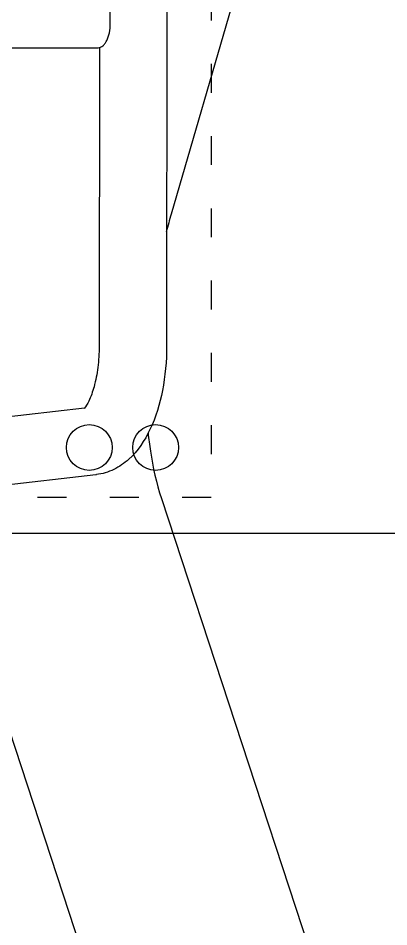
# Model space of a CAD drawing. Header units: metres. Extents: x 27859 to 32645, y 1492 to 8791.
# Drawn here: x 30417.8 to 30571.5, y 5569.2 to 5946.3 of the extents above; entities that cross this region are included whole.
import ezdxf

# ---------------------------------------------------------------- set-up
doc = ezdxf.new("R2010")
doc.units = ezdxf.units.M
doc.linetypes.add('ACAD_ISO03W100', pattern=[30, 12, -18])
doc.linetypes.add('CENTER', pattern=[2, 1.25, -0.25, 0.25, -0.25])
doc.layers.add('E-EQPT', color=190, linetype='Continuous')
doc.layers.add('E-HAT', color=253, linetype='CENTER', lineweight=15)

# ---------------------------------------------------------------- blocks, each defined once
blk = doc.blocks.new('EDG')
at = {"color": 0, "linetype": 'Continuous'}
for p, q in [((478.58, 1788.55, 1), (391.53, 2053.64, 1)), ((393.08, 1760.48, 1), (306.03, 2025.56, 1)), ((420.24, 1750.53, 1), (466.94, 1755.91, 1)), ((424.97, 1722.89, 1), (470.15, 1728.1, 1)), ((390.78, 1542.11, 1), (390.93, 1697.2, 1)), ((418.81, 1573.33, 1), (418.93, 1697.17, 1)), ((344, 1487.62, 1), (389.01, 1642.39, 1)), ((546.89, 1573.32, 1), (419.3, 1573.32, 1)), ((414.3, 1563.32, 1), (414.3, 1530.32, 1))]:
    blk.add_line(p, q, dxfattribs=at)
at = {"color": 0}
blk.add_line((130, 1775, 1), (1499.99, 1775, 1), dxfattribs=at)
at = {"color": 0, "linetype": 'ACAD_ISO03W100', "elevation": 1}
blk.add_lwpolyline([(372.49, 1760), (562.49, 1760), (562.49, 1520), (372.49, 1520)], close=True, dxfattribs=at)
at = {"color": 0}
for centre in [(395.49, 1739.25, 1), (422.99, 1739.25, 1)]:
    blk.add_circle(centre, 9.5, dxfattribs=at)
at = {"color": 0, "linetype": 'Continuous'}
for centre, radius, start, end in [((422.82, 1728.21, 1), 22.47, 96.5763, 97.08), ((125.75, 1718.94, 1), 274.17, 343.7866, 345.3879)]:
    blk.add_arc(centre, radius, start, end, dxfattribs=at)
for points, knots in [([(398.61, 1733.15, 1), (398.34, 1735.69, 1), (397.18, 1744.92, 1), (395.18, 1754.07, 1), (393.08, 1760.48, 1)], [0, 0, 0, 0, 0.27506, 1, 1, 1, 1]), ([(390.93, 1697.2, 1), (390.93, 1703.37, 1), (392, 1715.24, 1), (396.81, 1731.54, 1), (404.29, 1742.89, 1), (412.66, 1748.71, 1), (417.55, 1750.2, 1), (420.05, 1750.51, 1)], [0, 0, 0, 0, 0.282227, 0.540233, 0.771514, 0.885079, 1, 1, 1, 1]), ([(418.93, 1697.17, 1), (418.93, 1700.14, 1), (419.27, 1705.82, 1), (420.71, 1713.54, 1), (422.71, 1719.25, 1), (424.36, 1722.23, 1), (425.17, 1723.12, 1)], [0, 0, 0, 0, 0.329283, 0.628872, 0.866649, 1, 1, 1, 1]), ([(419.3, 1573.32, 1), (418.61, 1573.32, 1), (417.51, 1572.81, 1), (416.45, 1571.61, 1), (415.4, 1569.84, 1), (414.53, 1567.03, 1), (414.3, 1564.61, 1), (414.3, 1563.32, 1)], [0, 0, 0, 0, 0.170935, 0.275971, 0.396851, 0.680778, 1, 1, 1, 1])]:
    blk.add_open_spline(points, degree=3, knots=knots, dxfattribs=at)

msp = doc.modelspace()

# ---------------------------------------------------------------- hatches: boundary and pattern name
at = {"layer": 'E-HAT', "linetype": 'Continuous'}
h = msp.add_hatch(dxfattribs=at)
h.set_pattern_fill('AR-CONC', color=8, scale=40, angle=90)
h.set_pattern_definition([(140, (30868.3, 2757.35), (25.101, 286.904), [30, -330]), (85, (30868.3, 2757.35), (-300.877, -55.5), [24, -264]), (190.4514, (30870.4, 2781.26), (-275.776, 231.404), [25.496, -280.457]), (136.184, (30788.3, 2757.35), (66.208, 426.897), [45, -495]), (186.636, (30793.8, 2792.93), (-389.647, 373.865), [38.244, -420.686]), (81.184, (30788.3, 2757.35), (-389.647, 373.865), [36, -396]), (111, (30808.3, 2797.35), (161.0476, 238.763), [30, -330]), (56, (30808.3, 2797.35), (-290.06, 97.326), [24, -264]), (161.4514, (30821.72, 2817.25), (-129.012, 336.089), [25.496, -280.457]), (127.5, (30868.3, 2757.35), (-133.1575, 4.864), [0, -260.8, 0, -268, 0, -265]), (97.5, (30868.3, 2757.35), (-157.7647, 105.2278), [0, -152.8, 0, -254.8, 0, -101]), (57.5, (30868.3, 2668.15), (9.022, 213.529), [0, -100, 0, -312, 0, -414]), (47.5, (30868.3, 2628.15), (-40.042, 233.2745), [0, -130, 0, -207.2, 0, -294])])
h.paths.add_polyline_path([(32053.3, 1585.35), (28053.3, 1585.35), (28053.3, 2085.35), (28638.3, 2085.35), (28638.3, 8185.35), (28053.3, 8185.35), (28053.3, 8685.35), (32053.3, 8685.35), (32053.3, 8185.35), (31468.3, 8185.35), (31468.3, 2085.35), (32053.3, 2085.35)])

# ---------------------------------------------------------------- next in the draw order: wipeouts: each hides what was drawn before it
msp.add_wipeout([(30870.3, 2757.35), (29240.32, 2757.35), (29240.32, 7507.34), (30870.3, 7507.34)]).translate(0, 0, -732205.32).dxf.layer = 'E-EQPT'

# ---------------------------------------------------------------- next in the draw order: block references
at = {"layer": 'E-EQPT', "rotation": 180}
msp.add_blockref('EDG', (30870.3, 7507.34, -732206.32), dxfattribs=at)

doc.saveas('drawing.dxf')
